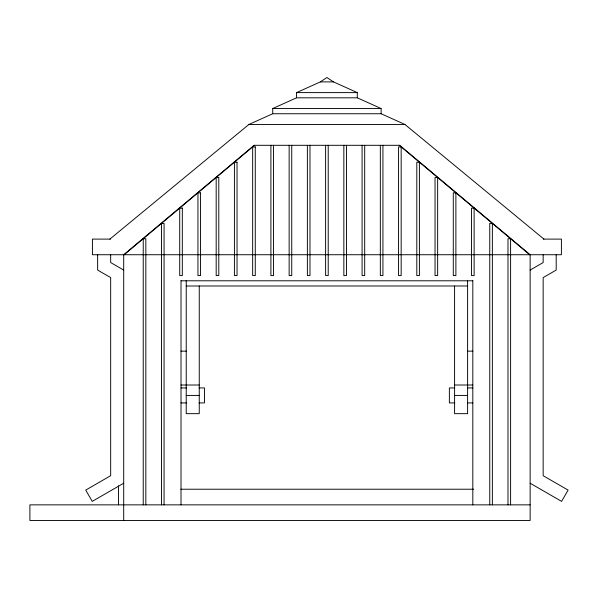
<?xml version="1.0" encoding="UTF-8"?>
<svg xmlns="http://www.w3.org/2000/svg" width="598" height="598" viewBox="0 0 598 598"><rect width="100%" height="100%" fill="white"/><g stroke="black" fill="none" stroke-linecap="round" stroke-linejoin="round"><path stroke-width="0.9" d="M124.175 254.733L254.584 145.307M109.897 239.103L248.895 124.466L272.718 113.747L381.113 113.747L404.936 124.466L543.933 239.103M272.718 113.747L272.718 108.537L296.548 97.818L296.548 92.608L320.371 81.889L326.919 77.516L333.46 81.889L357.29 92.608L357.29 97.818L381.113 108.537L381.113 113.747M123.696 483.229L92.249 501.386L85.731 490.098L110.667 475.709L110.667 277.592L97.638 270.072L97.638 254.733M530.142 270.072L543.163 262.552L543.163 254.733M320.371 81.889L333.46 81.889M296.548 92.608L357.29 92.608M296.548 97.818L357.29 97.818M272.718 108.537L381.113 108.537M248.895 124.466L404.936 124.466M110.518 239.103L92.428 239.103L92.428 254.733L561.402 254.733L561.402 239.103L543.32 239.103M181.015 280.791L472.816 280.791M186.225 286.001L467.606 286.001M180.94 351.138L186.434 351.138M467.397 351.138L472.891 351.138M181.015 385.007L199.254 385.007M454.585 385.007L472.816 385.007M181.015 387.938L186.427 387.938M199.052 387.938L204.464 387.938L204.464 402.917L199.052 402.917M454.779 387.938L449.375 387.938L449.375 402.917L454.779 402.917M467.412 387.938L472.816 387.938M186.225 395.428L199.254 395.428M454.585 395.428L467.606 395.428M181.015 402.917L186.427 402.917M467.412 402.917L472.816 402.917M180.798 489.224L473.706 489.224M530.142 504.854L29.9 504.854L29.9 520.484L530.142 520.484L530.142 254.733L399.726 145.307L254.105 145.307L123.696 254.733L123.696 520.484M530.142 483.229L561.589 501.386L568.1 490.098L543.163 475.709L543.163 277.592L556.192 270.072L556.192 254.733M123.696 270.072L110.667 262.552L110.667 254.733M399.247 145.307L529.656 254.733M510.595 504.854L510.595 238.737L507.994 238.737L507.994 504.854M492.363 504.854L492.363 223.435L489.755 223.435L489.755 504.854M472.816 280.619L472.816 504.854M467.606 280.484L467.606 413.666L454.585 413.666L454.585 286.001M382.929 145.307L382.929 275.581L380.328 275.581L380.328 145.307M364.698 145.307L364.698 275.581L362.089 275.581L362.089 145.307M346.459 145.307L346.459 275.581L343.85 275.581L343.85 145.307M328.22 145.307L328.22 275.581L325.611 275.581L325.611 145.307M309.981 145.307L309.981 275.581L307.379 275.581L307.379 145.307M291.742 145.307L291.742 275.581L289.14 275.581L289.14 145.307M273.503 145.307L273.503 275.581L270.901 275.581L270.901 145.307M199.254 286.001L199.254 413.666L186.225 413.666L186.225 280.484M181.015 280.619L181.015 504.854M164.076 504.854L164.076 223.435L161.475 223.435L161.475 504.854M145.837 504.854L145.837 238.737L143.236 238.737L143.236 504.854M118.486 485.86L118.486 504.854M255.271 146.921L252.662 146.921L252.662 275.581L255.271 275.581L255.271 146.921M401.168 146.921L398.567 146.921L398.567 275.581L401.168 275.581L401.168 146.921M237.032 162.222L234.423 162.222L234.423 275.581L237.032 275.581L237.032 162.222M419.407 162.222L416.806 162.222L416.806 275.581L419.407 275.581L419.407 162.222M218.793 177.524L216.184 177.524L216.184 275.581L218.793 275.581L218.793 177.524M437.646 177.524L435.038 177.524L435.038 275.581L437.646 275.581L437.646 177.524M455.885 192.833L453.277 192.833L453.277 275.581L455.885 275.581L455.885 192.833M200.554 192.9L197.945 192.9L197.945 275.581L200.554 275.581L200.554 192.9M182.315 208.134L179.714 208.134L179.714 275.581L182.315 275.581L182.315 208.134M474.124 208.134L471.516 208.134L471.516 275.581L474.124 275.581L474.124 208.134"/></g></svg>
